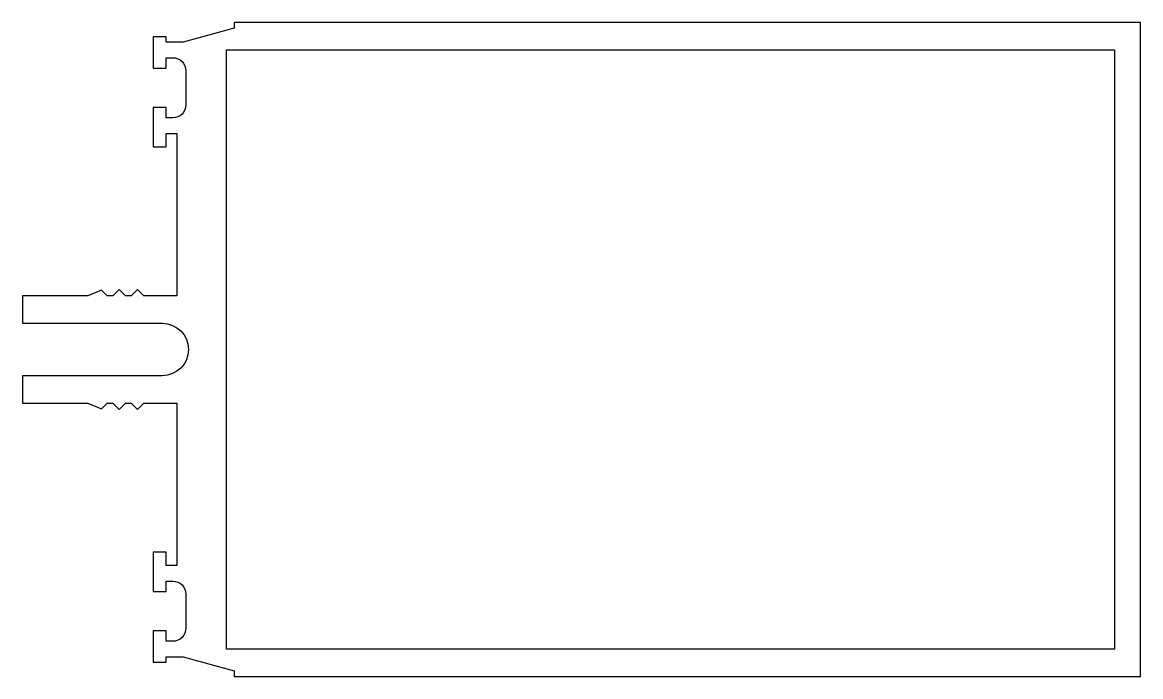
# Model space of a CAD drawing. Extents: x -73.1 to 12.4, y 0 to 50.
import ezdxf

# ---------------------------------------------------------------- set-up
doc = ezdxf.new("R2010")
doc.units = 0
doc.layers.get('0').update_dxf_attribs({"linetype": 'CONTINUOUS'})

msp = doc.modelspace()

# ---------------------------------------------------------------- linework, layer by layer
msp.add_lwpolyline([(-60.762, 48.5), (-62.056, 48.5), (-62.056, 48.9), (-63.056, 48.9), (-63.056, 46.5), (-62.056, 46.5), (-62.056, 47.3), (-61.556, 47.3, -0.414214), (-60.556, 46.3), (-60.556, 43.7, -0.414214), (-61.556, 42.7), (-62.056, 42.7), (-62.056, 43.5), (-63.056, 43.5), (-63.056, 40.5), (-62.056, 40.5), (-62.056, 41.5), (-61.256, 41.5), (-61.256, 29.1), (-63.773, 29.1), (-64.256, 29.583), (-64.739, 29.1), (-65.173, 29.1), (-65.656, 29.583), (-66.139, 29.1), (-66.573, 29.1), (-67.009, 29.536), (-68.056, 29.1), (-73.056, 29.1), (-73.056, 27), (-62.356, 27, -1), (-62.356, 23), (-73.056, 23), (-73.056, 20.9), (-68.056, 20.9), (-67.009, 20.464), (-66.573, 20.9), (-66.139, 20.9), (-65.656, 20.417), (-65.173, 20.9), (-64.739, 20.9), (-64.256, 20.417), (-63.773, 20.9), (-61.256, 20.9), (-61.256, 8.5), (-62.056, 8.5), (-62.056, 9.5), (-63.056, 9.5), (-63.056, 6.5), (-62.056, 6.5), (-62.056, 7.3), (-61.556, 7.3, -0.414214), (-60.556, 6.3), (-60.556, 3.7, -0.414214), (-61.556, 2.7), (-62.056, 2.7), (-62.056, 3.5), (-63.056, 3.5), (-63.056, 1.1), (-62.056, 1.1), (-62.056, 1.5), (-60.762, 1.5), (-56.856, 0.453), (-56.856, 0), (12.444, 0), (12.444, 50), (-56.856, 50), (-56.856, 49.547), (-60.762, 48.5)], format="xyb", close=True)
msp.add_lwpolyline([(10.444, 2.1), (-57.456, 2.1), (-57.456, 47.9), (10.444, 47.9), (10.444, 2.1)], close=True)

doc.saveas('drawing.dxf')
